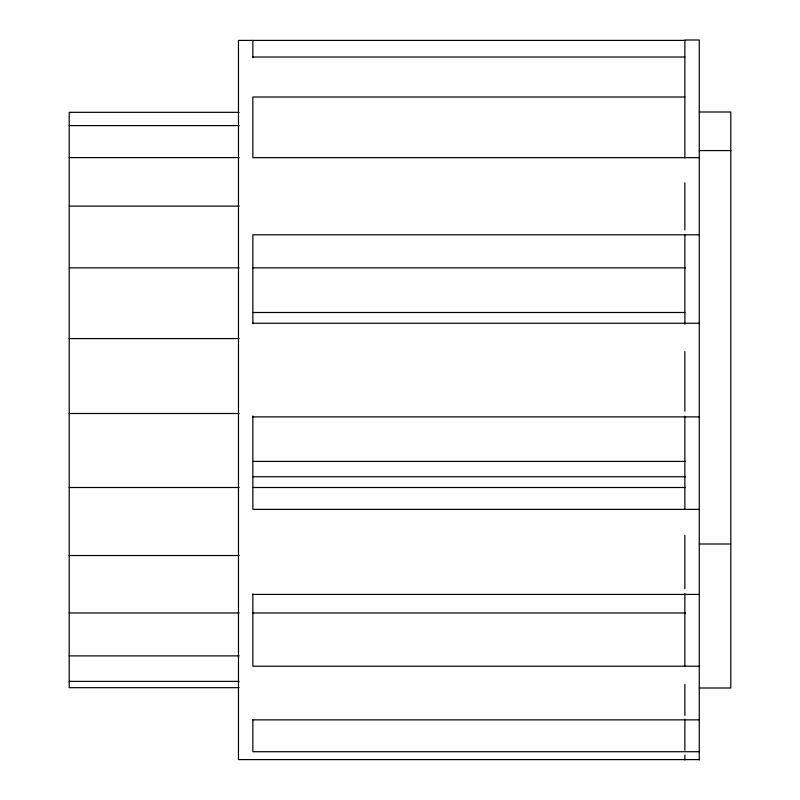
<?xml version="1.0" encoding="UTF-8"?>
<svg xmlns="http://www.w3.org/2000/svg" width="800" height="800" viewBox="0 0 800 800"><rect width="100%" height="100%" fill="white"/><g stroke="black" fill="none" stroke-linecap="round" stroke-linejoin="round"><path stroke-width="1.2" d="M684.87 40.4L238.47 40.4L238.47 759.6L699.27 759.6M252.87 57.02L684.87 57.02M684.87 97.01L252.87 97.01L252.87 157.66L699.27 157.66M699.27 112L730.8 112L730.8 688L699.27 688M239.12 112.32L69.2 112.32L69.2 687.68L239.12 687.68M69.2 125.61L239.12 125.61M699.27 150.58L730.8 150.58M69.2 157.61L239.12 157.61M69.2 206.12L239.12 206.12M699.27 234.81L252.87 234.81L252.87 323.69M69.2 267.85L239.12 267.85M252.87 267.85L685.55 267.85M252.87 312.5L684.87 312.5M252.87 323.23L699.27 323.23M69.2 338.58L239.12 338.58M69.2 413.5L239.12 413.5M252.87 416.88L699.27 416.88M252.87 461.42L685.55 461.42M252.87 476.77L685.55 476.77M69.2 487.5L239.12 487.5M252.87 487.5L685.55 487.5M699.27 509.37L252.87 509.37L252.87 415.97M699.27 544L730.8 544M69.2 555.53L239.12 555.53M252.87 594.42L699.27 594.42M69.2 612.97L239.12 612.97M252.87 612.97L685.55 612.97M69.2 655.89L239.12 655.89M699.27 666.21L252.87 666.21L252.87 593.88M69.2 681.38L239.12 681.38M252.87 719.86L699.27 719.86M699.27 751.72L252.87 751.72L252.87 719.63M699.27 760L699.27 40L684.87 40L684.87 157.87M684.87 182.72L684.87 229.92M684.87 234.88L684.87 324.22M684.87 351.55L684.87 411.18M684.87 416.15L684.87 509.3M684.87 535.35L684.87 588.7M684.87 593.67L684.87 665.75M684.87 684.41L684.87 715.49M684.87 719.21L684.87 750.19M684.87 755.09L684.87 760M252.87 40.4L252.87 57.76"/></g></svg>
